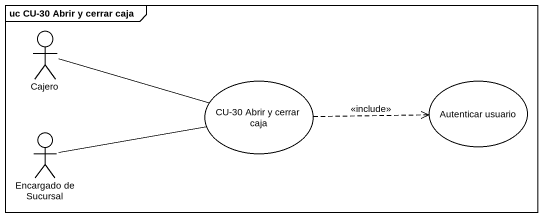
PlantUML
@startuml
mainframe uc CU-30 Abrir y cerrar caja
actor Cajero
usecase "CU-30 Abrir y cerrar caja" as CU_30_Abrir_y_cerrar_caja
usecase "Autenticar usuario" as Autenticar_usuario
actor "Encargado de Sucursal" as Encargado_de_Sucursal
Cajero -right- CU_30_Abrir_y_cerrar_caja
CU_30_Abrir_y_cerrar_caja .right.> Autenticar_usuario : <<include>>
Encargado_de_Sucursal -right- CU_30_Abrir_y_cerrar_caja
@enduml
